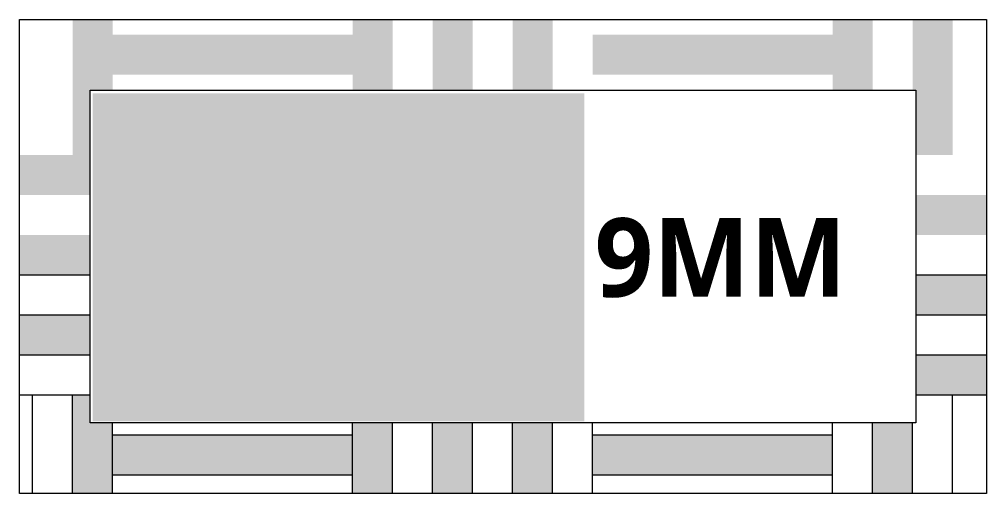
# Model space of a CAD drawing. Header units: millimetres. Extents: x -10628 to 24720, y -21829 to 4032.
# Drawn here: x 3317 to 4545, y -537 to 65 of the extents above; entities that cross this region are included whole.
import ezdxf

# ---------------------------------------------------------------- set-up
doc = ezdxf.new("R2010")
doc.units = ezdxf.units.MM
doc.layers.add('layer mau', color=7, linetype='Continuous')
doc.styles.add('MtXpl_Yu_Gothic_UI_S_2', font='')
doc.styles.get('MtXpl_Yu_Gothic_UI_S_2').set_extended_font_data('Yu Gothic UI Semilight', bold=True)

msp = doc.modelspace()

# ---------------------------------------------------------------- hatches: boundary and pattern name
at = {"layer": 'layer mau', "true_color": 0x3ea611}
h = msp.add_hatch(color=74, dxfattribs=at)
h.dxf.hatch_style = 1
h.paths.add_polyline_path([(3892.632, 65.047), (3841.832, 65.047), (3841.832, -24.953), (3892.632, -24.953)])
h.paths.add_polyline_path([(3994.232, 65.047), (3943.432, 65.047), (3943.432, -24.953), (3994.232, -24.953)])
h.paths.add_polyline_path([(3791.032, 65.047), (3740.232, 65.047), (3740.232, -24.953), (3791.032, -24.953)])
h.paths.add_polyline_path([(4400.632, 65.047), (4349.832, 65.047), (4349.832, -24.953), (4400.632, -24.953)])
h.paths.add_polyline_path([(4502.232, 65.047), (4451.432, 65.047), (4451.432, -24.953), (4455.462, -24.953), (4455.462, -106.975), (4502.232, -106.975)])
h.paths.add_polyline_path([(4545.462, -157.775), (4455.462, -157.775), (4455.462, -208.575), (4545.462, -208.575)])
h.paths.add_polyline_path([(4545.462, -259.375), (4455.462, -259.375), (4455.462, -310.175), (4545.462, -310.175)])
h.paths.add_polyline_path([(4545.462, -360.975), (4455.462, -360.975), (4455.462, -411.775), (4545.462, -411.775)])
h.paths.add_polyline_path([(4451.432, -447.053), (4400.632, -447.053), (4400.632, -537.053), (4451.432, -537.053)])
h.paths.add_polyline_path([(3994.232, -447.053), (3943.432, -447.053), (3943.432, -537.053), (3994.232, -537.053)])
h.paths.add_polyline_path([(3892.632, -447.053), (3841.832, -447.053), (3841.832, -537.053), (3892.632, -537.053)])
h.paths.add_polyline_path([(3791.032, -447.053), (3740.232, -447.053), (3740.232, -537.053), (3791.032, -537.053)])
h.paths.add_polyline_path([(3435.432, -447.053), (3406.963, -447.053), (3406.963, -411.775), (3384.632, -411.775), (3384.632, -537.053), (3435.432, -537.053)])
h.paths.add_polyline_path([(3406.963, -310.175), (3316.963, -310.175), (3316.963, -360.975), (3406.963, -360.975)])
h.paths.add_polyline_path([(3406.963, -208.575), (3316.963, -208.575), (3316.963, -259.375), (3406.963, -259.375)])
h.paths.add_polyline_path([(3406.963, -106.975), (3316.963, -106.975), (3316.963, -157.775), (3406.963, -157.775)])
h.paths.add_polyline_path([(3435.432, 65.047), (3384.632, 65.047), (3384.632, -106.975), (3406.963, -106.975), (3406.963, -24.953), (3435.432, -24.953)])
h.paths.add_polyline_path([(3740.232, 45.425), (3435.432, 45.425), (3435.432, -5.375), (3740.232, -5.375)])
h.paths.add_polyline_path([(4349.832, 45.425), (4045.032, 45.425), (4045.032, -5.375), (4349.832, -5.375)])
h.paths.add_polyline_path([(3740.232, -462.575), (3435.432, -462.575), (3435.432, -513.375), (3740.232, -513.375)])
h.paths.add_polyline_path([(4349.832, -462.575), (4045.032, -462.575), (4045.032, -513.375), (4349.832, -513.375)])
at = {"layer": 'layer mau'}
h = msp.add_hatch(dxfattribs=at)
h.set_pattern_fill('ANGLE', color=1, scale=0.010449)
h.set_pattern_definition([(0, (2703.18886, -25.61437), (0, 0.072985859), [0.0530806247, -0.0199052342]), (90, (2703.18886, -25.61437), (-0.072985859, 4e-18), [0.0530806247, -0.0199052342])])
h.paths.add_polyline_path([(3410.142, -28.767), (3410.142, -445.142), (4034.647, -445.142), (4034.647, -28.767)])
h.paths.add_polyline_path([(3840.872, -198.332), (3767.874, -251.633), (3795.463, -337.152), (3722.426, -284.291), (3649.05, -337.445), (3677.084, -251.602), (3604.221, -198.455), (3694.521, -198.455), (3722.309, -112.435), (3750.411, -198.332)], flags=16)
h = msp.add_hatch(dxfattribs=at)
h.set_pattern_fill('ANGLE', color=2, scale=0.010449)
h.set_pattern_definition([(0, (1940.091804, -340.351824), (0, 0.072985859), [0.0530806247, -0.0199052342]), (90, (1940.091804, -340.351824), (-0.072985859, 4e-18), [0.0530806247, -0.0199052342])])
h.paths.add_polyline_path([(3649.05, -337.445), (3722.426, -284.291), (3795.463, -337.152), (3767.874, -251.633), (3840.872, -198.332), (3750.411, -198.332), (3722.309, -112.435), (3694.521, -198.455), (3604.221, -198.455), (3677.084, -251.602)])

# ---------------------------------------------------------------- linework, layer by layer
at = {"linetype": 'Continuous', "lineweight": 5}
for p, q in [((3316.963, -259.375), (3406.963, -259.375)), ((4455.462, -259.375), (4545.462, -259.375)), ((3316.963, -310.175), (3406.963, -310.175)), ((4455.462, -310.175), (4545.462, -310.175)), ((3316.963, -360.975), (3406.963, -360.975)), ((4455.462, -360.975), (4545.462, -360.975)), ((3316.963, -411.775), (3406.963, -411.775)), ((3333.832, -537.053), (3333.832, -411.775)), ((3384.632, -537.053), (3384.632, -411.775)), ((4455.462, -411.775), (4545.462, -411.775)), ((4502.232, -537.053), (4502.232, -411.775)), ((3435.432, -537.053), (3435.432, -447.053)), ((3740.232, -537.053), (3740.232, -447.053)), ((3791.032, -537.053), (3791.032, -447.053)), ((3841.832, -537.053), (3841.832, -447.053)), ((3892.632, -537.053), (3892.632, -447.053)), ((3943.432, -537.053), (3943.432, -447.053)), ((3994.232, -537.053), (3994.232, -447.053)), ((4045.032, -537.053), (4045.032, -447.053)), ((4349.832, -537.053), (4349.832, -447.053)), ((4400.632, -537.053), (4400.632, -447.053)), ((4451.432, -537.053), (4451.432, -447.053)), ((3435.432, -462.575), (3740.232, -462.575)), ((4045.032, -462.575), (4349.832, -462.575)), ((3435.432, -513.375), (3740.232, -513.375)), ((4045.032, -513.375), (4349.832, -513.375))]:
    msp.add_line(p, q, dxfattribs=at)
at = {"lineweight": 5}
for points in [[(4545.462, 65.047), (4545.462, -537.053), (3316.963, -537.053), (3316.963, 65.047)], [(4455.462, -24.953), (4455.462, -447.053), (3406.963, -447.053), (3406.963, -24.953)]]:
    msp.add_lwpolyline(points, close=True, dxfattribs=at)

# ---------------------------------------------------------------- texts
at = {"style": 'MtXpl_Yu_Gothic_UI_S_2'}
msp.add_text('9MM', height=100, dxfattribs=at).set_placement((4047.533, -287.075))

doc.saveas('drawing.dxf')
